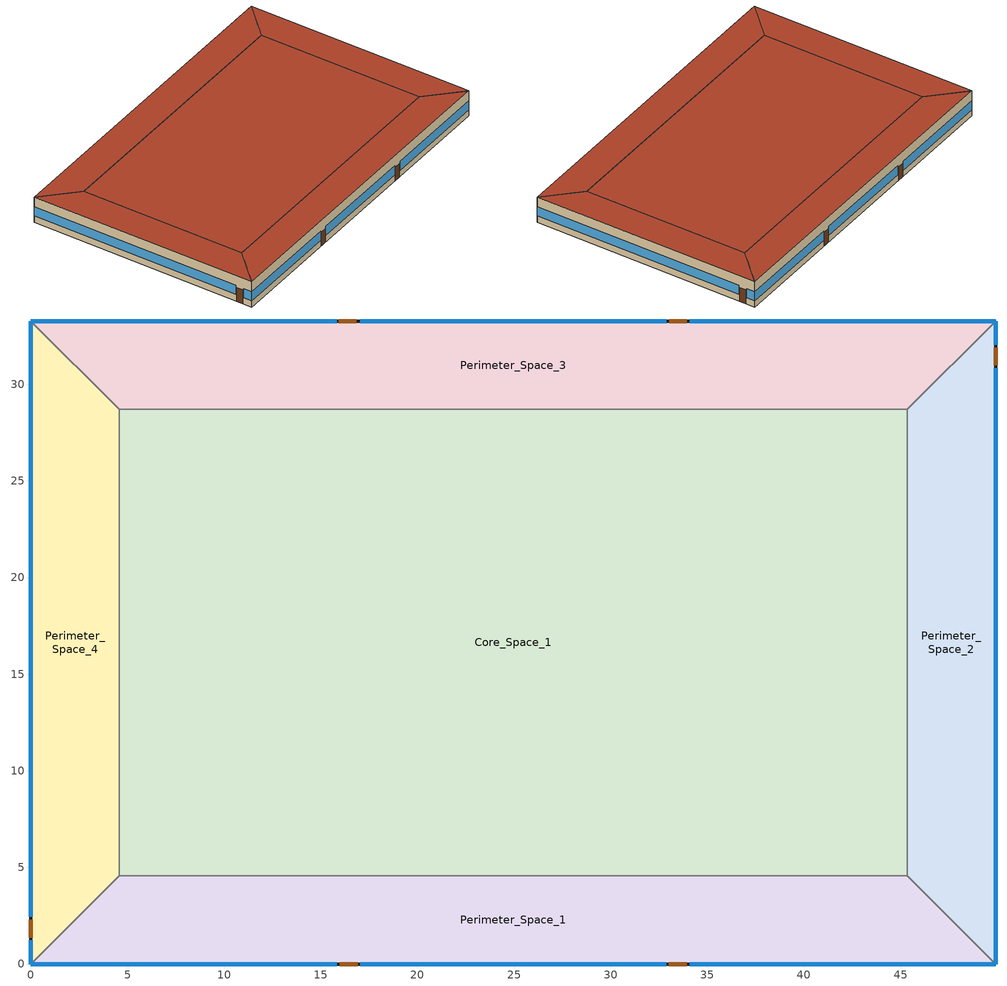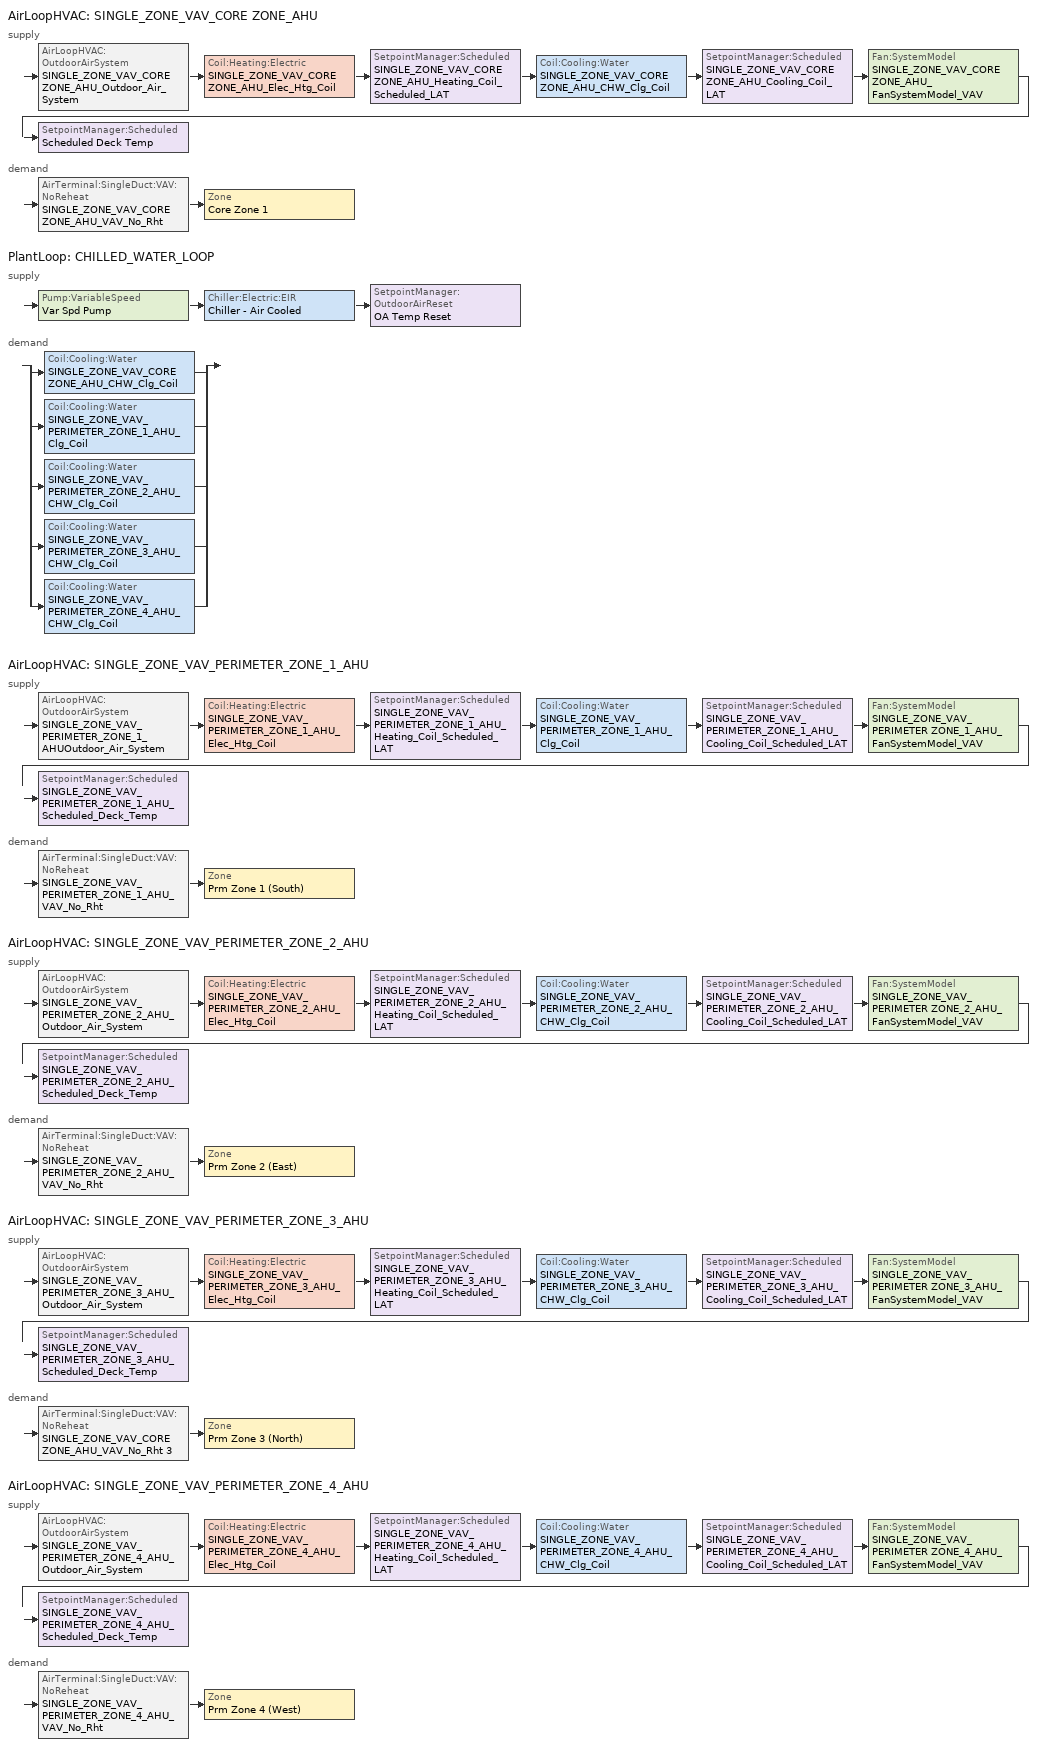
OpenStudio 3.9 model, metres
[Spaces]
Core_Space_1
 floor ground (Slab-on-grade Type 1): 45.34,28.7 45.34,4.57 4.57,4.57 4.57,28.7 z0
 wall to Perimeter_Space_2 (Interior Wall): 45.34,4.57 45.34,28.7 z0:3.96
 wall to Perimeter_Space_3 (Interior Wall): 45.34,28.7 4.57,28.7 z0:3.96
 wall to Perimeter_Space_1 (Interior Wall): 4.57,4.57 45.34,4.57 z0:3.96
 wall to Perimeter_Space_4 (Interior Wall): 4.57,28.7 4.57,4.57 z0:3.96
 roof outside (Roof Type 1): 45.34,4.57 45.34,28.7 4.57,28.7 4.57,4.57 z3.96
Perimeter_Space_2
 floor ground (Slab-on-grade Type 1): 49.91,33.27 49.91,0 45.34,4.57 45.34,28.7 z0
 wall outside (Exterior Wall Type 2): 49.91,0 49.91,33.27 z0:3.96
 wall to Perimeter_Space_1 (Interior Wall): 45.34,4.57 49.91,0 z0:3.96
 wall to Perimeter_Space_3 (Interior Wall): 49.91,33.27 45.34,28.7 z0:3.96
 window (Vertical Fenestration Type 1): 49.91,0 49.91,30.84 / 49.91,32.05 49.91,33.27 z1:2.4
 door (Swinging Door): 49.91,30.99 49.91,31.9 z0:2.13
 roof outside (Roof Type 1): 49.91,0 49.91,33.27 45.34,28.7 45.34,4.57 z3.96
Perimeter_Space_3
 floor ground (Slab-on-grade Type 2): 49.91,33.27 45.34,28.7 4.57,28.7 0,33.27 z0
 wall outside (Exterior Wall Type 3): 49.91,33.27 0,33.27 z0:3.96
 wall to Perimeter_Space_4 (Interior Wall): 0,33.27 4.57,28.7 z0:3.96
 window (Vertical Fenestration Type 1): 49.91,33.27 34.09,33.27 / 32.87,33.27 17.04,33.27 / 15.82,33.27 0,33.27 z1:2.4
 door (Swinging Door): 33.94,33.27 33.03,33.27 / 16.84,33.27 15.93,33.27 z0:2.13
 roof outside (Roof Type 2): 45.34,28.7 49.91,33.27 0,33.27 4.57,28.7 z3.96
Perimeter_Space_1
 floor ground (Slab-on-grade Type 1): 45.34,4.57 49.91,0 0,0 4.57,4.57 z0
 wall outside (Exterior Wall Type 1): 0,0 49.91,0 z0:3.96
 wall to Perimeter_Space_4 (Interior Wall): 4.57,4.57 0,0 z0:3.96
 window (Vertical Fenestration Type 1): 0,0 15.82,0 / 17.04,0 32.87,0 / 34.09,0 49.91,0 z1:2.4
 door (Swinging Door): 15.98,0 16.9,0 / 33.01,0 33.93,0 z0:2.13
 roof outside (Roof Type 1): 49.91,0 45.34,4.57 4.57,4.57 0,0 z3.96
Perimeter_Space_4
 floor ground (Slab-on-grade Type 2): 0,33.27 4.57,28.7 4.57,4.57 0,0 z0
 wall outside (Exterior Wall Type 3): 0,33.27 0,0 z0:3.96
 window (Vertical Fenestration Type 1): 0,33.27 0,2.44 / 0,1.22 0,0 z1:2.4
 door (Swinging Door): 0,2.28 0,1.37 z0:2.13
 roof outside (Roof Type 3): 0,0 4.57,4.57 4.57,28.7 0,33.27 z3.96
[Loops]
AirLoopHVAC 'SINGLE_ZONE_VAV_CORE ZONE_AHU'
 supply: AirLoopHVAC:OutdoorAirSystem 'SINGLE_ZONE_VAV_CORE ZONE_AHU_Outdoor_Air_System' > Coil:Heating:Electric 'SINGLE_ZONE_VAV_CORE ZONE_AHU_Elec_Htg_Coil' > SetpointManager:Scheduled 'SINGLE_ZONE_VAV_CORE ZONE_AHU_Heating_Coil_Scheduled_LAT' > Coil:Cooling:Water 'SINGLE_ZONE_VAV_CORE ZONE_AHU_CHW_Clg_Coil' > SetpointManager:Scheduled 'SINGLE_ZONE_VAV_CORE ZONE_AHU_Cooling_Coil_LAT' > Fan:SystemModel 'SINGLE_ZONE_VAV_CORE ZONE_AHU_FanSystemModel_VAV' > SetpointManager:Scheduled 'Scheduled Deck Temp'
 demand: AirTerminal:SingleDuct:VAV:NoReheat 'SINGLE_ZONE_VAV_CORE ZONE_AHU_VAV_No_Rht' > Zone 'Core Zone 1'
PlantLoop 'CHILLED_WATER_LOOP'
 supply: Pump:VariableSpeed 'Var Spd Pump' > Chiller:Electric:EIR 'Chiller - Air Cooled' > SetpointManager:OutdoorAirReset 'OA Temp Reset'
 demand: split
  | Coil:Cooling:Water 'SINGLE_ZONE_VAV_CORE ZONE_AHU_CHW_Clg_Coil'
  | Coil:Cooling:Water 'SINGLE_ZONE_VAV_PERIMETER_ZONE_1_AHU_Clg_Coil'
  | Coil:Cooling:Water 'SINGLE_ZONE_VAV_PERIMETER_ZONE_2_AHU_CHW_Clg_Coil'
  | Coil:Cooling:Water 'SINGLE_ZONE_VAV_PERIMETER_ZONE_3_AHU_CHW_Clg_Coil'
  | Coil:Cooling:Water 'SINGLE_ZONE_VAV_PERIMETER_ZONE_4_AHU_CHW_Clg_Coil'
AirLoopHVAC 'SINGLE_ZONE_VAV_PERIMETER_ZONE_1_AHU'
 supply: AirLoopHVAC:OutdoorAirSystem 'SINGLE_ZONE_VAV_PERIMETER_ZONE_1_AHUOutdoor_Air_System' > Coil:Heating:Electric 'SINGLE_ZONE_VAV_PERIMETER_ZONE_1_AHU_Elec_Htg_Coil' > SetpointManager:Scheduled 'SINGLE_ZONE_VAV_PERIMETER_ZONE_1_AHU_Heating_Coil_Scheduled_LAT' > Coil:Cooling:Water 'SINGLE_ZONE_VAV_PERIMETER_ZONE_1_AHU_Clg_Coil' > SetpointManager:Scheduled 'SINGLE_ZONE_VAV_PERIMETER_ZONE_1_AHU_Cooling_Coil_Scheduled_LAT' > Fan:SystemModel 'SINGLE_ZONE_VAV_PERIMETER ZONE_1_AHU_FanSystemModel_VAV' > SetpointManager:Scheduled 'SINGLE_ZONE_VAV_PERIMETER_ZONE_1_AHU_Scheduled_Deck_Temp'
 demand: AirTerminal:SingleDuct:VAV:NoReheat 'SINGLE_ZONE_VAV_PERIMETER_ZONE_1_AHU_VAV_No_Rht' > Zone 'Prm Zone 1 (South)'
AirLoopHVAC 'SINGLE_ZONE_VAV_PERIMETER_ZONE_2_AHU'
 supply: AirLoopHVAC:OutdoorAirSystem 'SINGLE_ZONE_VAV_PERIMETER_ZONE_2_AHU_Outdoor_Air_System' > Coil:Heating:Electric 'SINGLE_ZONE_VAV_PERIMETER_ZONE_2_AHU_Elec_Htg_Coil' > SetpointManager:Scheduled 'SINGLE_ZONE_VAV_PERIMETER_ZONE_2_AHU_Heating_Coil_Scheduled_LAT' > Coil:Cooling:Water 'SINGLE_ZONE_VAV_PERIMETER_ZONE_2_AHU_CHW_Clg_Coil' > SetpointManager:Scheduled 'SINGLE_ZONE_VAV_PERIMETER_ZONE_2_AHU_Cooling_Coil_Scheduled_LAT' > Fan:SystemModel 'SINGLE_ZONE_VAV_PERIMETER ZONE_2_AHU_FanSystemModel_VAV' > SetpointManager:Scheduled 'SINGLE_ZONE_VAV_PERIMETER_ZONE_2_AHU_Scheduled_Deck_Temp'
 demand: AirTerminal:SingleDuct:VAV:NoReheat 'SINGLE_ZONE_VAV_PERIMETER_ZONE_2_AHU_VAV_No_Rht' > Zone 'Prm Zone 2 (East)'
AirLoopHVAC 'SINGLE_ZONE_VAV_PERIMETER_ZONE_3_AHU'
 supply: AirLoopHVAC:OutdoorAirSystem 'SINGLE_ZONE_VAV_PERIMETER_ZONE_3_AHU_Outdoor_Air_System' > Coil:Heating:Electric 'SINGLE_ZONE_VAV_PERIMETER_ZONE_3_AHU_Elec_Htg_Coil' > SetpointManager:Scheduled 'SINGLE_ZONE_VAV_PERIMETER_ZONE_3_AHU_Heating_Coil_Scheduled_LAT' > Coil:Cooling:Water 'SINGLE_ZONE_VAV_PERIMETER_ZONE_3_AHU_CHW_Clg_Coil' > SetpointManager:Scheduled 'SINGLE_ZONE_VAV_PERIMETER_ZONE_3_AHU_Cooling_Coil_Scheduled_LAT' > Fan:SystemModel 'SINGLE_ZONE_VAV_PERIMETER ZONE_3_AHU_FanSystemModel_VAV' > SetpointManager:Scheduled 'SINGLE_ZONE_VAV_PERIMETER_ZONE_3_AHU_Scheduled_Deck_Temp'
 demand: AirTerminal:SingleDuct:VAV:NoReheat 'SINGLE_ZONE_VAV_CORE ZONE_AHU_VAV_No_Rht 3' > Zone 'Prm Zone 3 (North)'
AirLoopHVAC 'SINGLE_ZONE_VAV_PERIMETER_ZONE_4_AHU'
 supply: AirLoopHVAC:OutdoorAirSystem 'SINGLE_ZONE_VAV_PERIMETER_ZONE_4_AHU_Outdoor_Air_System' > Coil:Heating:Electric 'SINGLE_ZONE_VAV_PERIMETER_ZONE_4_AHU_Elec_Htg_Coil' > SetpointManager:Scheduled 'SINGLE_ZONE_VAV_PERIMETER_ZONE_4_AHU_Heating_Coil_Scheduled_LAT' > Coil:Cooling:Water 'SINGLE_ZONE_VAV_PERIMETER_ZONE_4_AHU_CHW_Clg_Coil' > SetpointManager:Scheduled 'SINGLE_ZONE_VAV_PERIMETER_ZONE_4_AHU_Cooling_Coil_Scheduled_LAT' > Fan:SystemModel 'SINGLE_ZONE_VAV_PERIMETER ZONE_4_AHU_FanSystemModel_VAV' > SetpointManager:Scheduled 'SINGLE_ZONE_VAV_PERIMETER_ZONE_4_AHU_Scheduled_Deck_Temp'
 demand: AirTerminal:SingleDuct:VAV:NoReheat 'SINGLE_ZONE_VAV_PERIMETER_ZONE_4_AHU_VAV_No_Rht' > Zone 'Prm Zone 4 (West)'
[Site]
Denver Intl Ap: Latitude {deg}=39.83; Longitude {deg}=-104.65; Time Zone {hr}=-7; Elevation {m}=1650; Terrain=City
[Building]
Model for 229 Test Cases: North Axis {deg}=0
[ClimateZones]
Climate Zone Institution Name 1=ASHRAE; Climate Zone Document Name 1=ANSI/ASHRAE Standard 169; Climate Zone Document Year 1=2006; Climate Zone Value 1=5B; Climate Zone Institution Name 2=CEC; Climate Zone Document Name 2=California Climate Zone Descriptions; Climate Zone Document Year 2=1995
[SizingPeriod:DesignDay] Barometric Pressure {Pa}=83009; Rain Indicator=No; Snow Indicator=No; Day of Month=21; Daylight Saving Time Indicator=No; Dry-Bulb Temperature Range Modifier Type=DefaultMultipliers
Name | Maximum Dry-Bulb Temperature {C} | Daily Dry-Bulb Temperature Range {deltaC} | Wind Speed {m/s} | Wind Direction {deg} | Sky Clearness | Month | Day Type | Humidity Condition Type | Wetbulb or DewPoint at Maximum Dry-Bulb {C} | Solar Model Indicator | Enthalpy at Maximum Dry-Bulb {J/kg}
Denver.Intl.AP Ann Htg 99% Condns DB | -14.6 | 0 | 3.4 | 230 | 0 | 12 | WinterDesignDay | Wetbulb | -14.6 | ASHRAEClearSky
Denver.Intl.AP Ann Hum_n 99% Condns DP=>MCDB | -6.5 | 0 | 3.4 | 230 | 0 | 12 | WinterDesignDay | Dewpoint | -19.6 | ASHRAEClearSky
Denver.Intl.AP Ann Htg Wind 99% Condns WS=>MCDB | 2.7 | 0 | 11.8 | 230 | 0 | 12 | WinterDesignDay | Wetbulb | 2.7 | ASHRAEClearSky
Denver.Intl.AP Ann Clg 1% Condns DB=>MWB | 33.5 | 17.3 | 4.2 | 20 |  | 7 | SummerDesignDay | Wetbulb | 15.4 | ASHRAETau2017
Denver.Intl.AP Ann Clg 1% Condns WB=>MDB | 27 | 14.8 | 4.2 | 20 |  | 7 | SummerDesignDay | Wetbulb | 17.6 | ASHRAETau2017
Denver.Intl.AP Ann Clg 1% Condns DP=>MDB | 19.9 | 15.3 | 4.2 | 20 |  | 7 | SummerDesignDay | Dewpoint | 15 | ASHRAETau2017
Denver.Intl.AP Ann Clg 1% Condns Enth=>MDB | 26.8 | 15.3 | 4.2 | 20 |  | 7 | SummerDesignDay | Enthalpy | 23 | ASHRAETau2017 | 55800
[Site:GroundTemperature:BuildingSurface]
21, 21, 21, 21, 21, 21, 21, 21, 21, 21, 21, 21
[Material]
Name | Roughness | Thickness {m} | Conductivity {W/m-K} | Density {kg/m3} | Specific Heat {J/kg-K} | Thermal Absorptance | Solar Absorptance | Visible Absorptance
Wood 6in | MediumSmooth | 0.15 | 0.12 | 540 | 1210 | 0.9 | 0.7 | 0.7
Exterior Wall Type 2 Gypsum Board | MediumSmooth | 0.099 | 0.16 | 800 | 1090 | 0.9 | 0.7 | 0.7
Exterior Wall Type 1 Stucco; Exterior Wall Type 2 Stucco | Smooth | 0.0254 | 0.72 | 1856 | 840 | 0.9 | 0.7 | 0.7
Roof Type 1 Metal Deck; Roof Type 2 Metal Deck | Smooth | 0.0008 | 45.28 | 7824 | 500 | 0.9 | 0.7 | 0.2
Slab-on-grade Type 1 Concrete; Slab-on-grade Type 2 Concrete | MediumSmooth | 0.1016 | 2.31 | 2322 | 832 | 0.9 | 0.7 | 0.8
Exterior Wall Type 1 Gypsum Board | MediumSmooth | 0.0159 | 0.16 | 800 | 1090 | 0.9 | 0.7 | 0.7
Roof Type 2 Continuous Insulation | Smooth | 0.106 | 0.02 | 32 | 922
Exterior Wall Type 1 Insulation | Smooth | 0.062 | 0.037 | 9.6 | 838
Roof Type 1 Continuous Insulation | Smooth | 0.0527 | 0.02 | 32 | 922
Exterior Wall Type 2 Insulation | Smooth | 0.179 | 0.037 | 9.6 | 838
Insulation for Slab on grade Type 2 | Smooth | 0.1143 | 0.04 | 91.31 | 838
Roof Type 1 Built-up roofing | VeryRough | 0.0095 | 0.16 | 1120 | 1460 | 0.9 | 0.7 | 0.7
[Construction]
Interior Furnishings: Wood 6in
Interior Wall: Interior Wall surface-to-surface thermal resistance
Swinging Door: Opaque Door Panel
Exterior Wall Type 1: Exterior Wall Type 1 Stucco, Exterior Wall Type 1 Gypsum Board, Exterior Wall Type 1 Insulation, Exterior Wall Type 1 Gypsum Board
Roof Type 1: Roof Type 1 Metal Deck, Roof Type 1 Continuous Insulation, Roof Type 1 Built-up roofing
Exterior Wall Type 3: Exterior Wall Type 3 Total surface-to-surface thermal resistance
Slab-on-grade Type 1: Slab-on-grade Type 1 Concrete
Slab-on-grade Type 2: Slab-on-grade Type 2 Concrete, Insulation for Slab on grade Type 2
Vertical Fenestration Type 1: Vertical Fenestration Type 1 simple material
Exterior Wall Type 2: Exterior Wall Type 2 Stucco, Exterior Wall Type 2 Gypsum Board, Exterior Wall Type 2 Insulation, Exterior Wall Type 2 Gypsum Board
Roof Type 2: Roof Type 2 Metal Deck, Roof Type 2 Continuous Insulation, Roof Type 2 Built-up roofing
Roof Type 3: Roof Type 3 Total surface-to-surface thermal resistance
[Material:NoMass]
Name | Roughness | Thermal Resistance {m2-K/W} | Thermal Absorptance | Solar Absorptance | Visible Absorptance
Opaque Door Panel | MediumRough | 0.475964 | 0.9 | 0.7 | 0.7
Roof Type 3 Total surface-to-surface thermal resistance | Smooth | 2.66
Exterior Wall Type 3 Total surface-to-surface thermal resistance | Smooth | 1.95
Roof Type 2 Built-up roofing | Smooth | 0.059
Interior Wall surface-to-surface thermal resistance | Smooth | 0.35
[WindowMaterial:SimpleGlazingSystem]
Vertical Fenestration Type 1 simple material: U-Factor {W/m2-K}=3.29; Solar Heat Gain Coefficient=0.387; Visible Transmittance=0.417
[InternalMass:Definition] Construction=Interior Furnishings; Design Level Calculation Method=SurfaceArea
Name | Surface Area {m2}
Perimeter_Zone_4_Internal_Mass_Definition; Perimeter_Zone_2_Internal_Mass_Definition | 262.544
Core_Internal_Mass_Definition | 1967.31
Perimeter_Zone_1_Internal_Mass_Definition; Perimeter_Zone_3_Internal_Mass_Definition | 414.719
[InternalMass] Multiplier=1
Name | Internal Mass Definition | Space or SpaceType
Perimeter_bot_ZN_4 Internal Mass | Perimeter_Zone_4_Internal_Mass_Definition | Perimeter_Space_4
Core_bottom Internal Mass | Core_Internal_Mass_Definition | Core_Space_1
Perimeter_bot_ZN_1 Internal Mass | Perimeter_Zone_1_Internal_Mass_Definition | Perimeter_Space_1
Perimeter_bot_ZN_2 Internal Mass | Perimeter_Zone_2_Internal_Mass_Definition | Perimeter_Space_2
Perimeter_bot_ZN_3 Internal Mass | Perimeter_Zone_3_Internal_Mass_Definition | Perimeter_Space_3
[ThermalZone] Multiplier=1; Ceiling Height {m}=3.96; Use Ideal Air Loads=No
Name | Fraction of Zone Controlled by Primary Daylighting Control | Thermostat
Prm Zone 4 (West) | 0.1395 | Perimeter_bot_ZN_4 Setpoints
Core Zone 1 |  | Core_bottom Setpoints
Prm Zone 1 (South) | 0.1395 | Perimeter_bot_ZN_1 Setpoints
Prm Zone 2 (East) | 0.1395 | Perimeter_bot_ZN_2 Setpoints
Prm Zone 3 (North) | 0.1395 | Perimeter_bot_ZN_3 Setpoints
[Sizing:Zone] Zone Cooling Design Supply Air Temperature Input Method=SupplyAirTemperature; Zone Cooling Design Supply Air Temperature {C}=12.7778; Zone Heating Design Supply Air Temperature Input Method=SupplyAirTemperature; Zone Heating Design Supply Air Temperature {C}=32.2222; Zone Heating Design Supply Air Temperature Difference {deltaC}=11.11; Zone Cooling Design Supply Air Humidity Ratio {kg-H2O/kg-air}=0.0085; Zone Heating Design Supply Air Humidity Ratio {kg-H2O/kg-air}=0.008; Cooling Design Air Flow Method=DesignDay; Heating Design Air Flow Method=DesignDayWithLimit; Heating Maximum Air Flow per Zone Floor Area {m3/s-m2}=0; Heating Maximum Air Flow {m3/s}=0; Heating Maximum Air Flow Fraction=0.5; Account for Dedicated Outdoor Air System=No; Dedicated Outdoor Air Low Setpoint Temperature for Design {C}=autosize; Dedicated Outdoor Air High Setpoint Temperature for Design {C}=autosize; Zone Load Sizing Method=Sensible Load Only No Latent Load; Zone Latent Cooling Design Supply Air Humidity Ratio Input Method=HumidityRatioDifference; Zone Cooling Design Supply Air Humidity Ratio Difference {kgWater/kgDryAir}=0.005; Zone Latent Heating Design Supply Air Humidity Ratio Input Method=HumidityRatioDifference; Zone Humidification Design Supply Air Humidity Ratio Difference {kgWater/kgDryAir}=0.005; Design Zone Air Distribution Effectiveness in Cooling Mode=0.8; Design Zone Air Distribution Effectiveness in Heating Mode=0.8; Design Minimum Zone Ventilation Efficiency=0; Sizing Option=Coincident
Name | Zone Cooling Design Supply Air Temperature Difference {deltaC}
Prm Zone 4 (West); Prm Zone 1 (South); Prm Zone 2 (East); Prm Zone 3 (North) | 11.1111
Core Zone 1 | 8.33333
[Zone equipment]
Prm Zone 4 (West): SINGLE_ZONE_VAV_PERIMETER_ZONE_4_AHU_VAV_No_Rht
Core Zone 1: SINGLE_ZONE_VAV_CORE ZONE_AHU_VAV_No_Rht
Prm Zone 1 (South): SINGLE_ZONE_VAV_PERIMETER_ZONE_1_AHU_VAV_No_Rht
Prm Zone 2 (East): SINGLE_ZONE_VAV_PERIMETER_ZONE_2_AHU_VAV_No_Rht
Prm Zone 3 (North): SINGLE_ZONE_VAV_CORE ZONE_AHU_VAV_No_Rht 3
[Space] Default Schedule Set=229 Schedule Ruleset; Part of Total Floor Area=Yes
Name | Thermal Zone | Design Specification Outdoor Air Object
Perimeter_Space_4 | Prm Zone 4 (West) | Perimeter_Zone_4_Design_OA
Core_Space_1 | Core Zone 1 | Core_Zone_Design_OA
Perimeter_Space_1 | Prm Zone 1 (South) | Perimeter_Zone_1_Design_OA
Perimeter_Space_2 | Prm Zone 2 (East) | Perimeter_Zone_2_Design_OA
Perimeter_Space_3 | Prm Zone 3 (North) | Perimeter_Zone_3_Design_OA
[ThermostatSetpoint:DualSetpoint] Heating Setpoint Temperature Schedule=Heating Thermostat Setpoint
Perimeter_bot_ZN_4 Setpoints; Core_bottom Setpoints; Perimeter_bot_ZN_1 Setpoints; Perimeter_bot_ZN_2 Setpoints; Perimeter_bot_ZN_3 Setpoints
[SurfaceProperty:OtherSideConditionsModel]
GapConvectionModel: Type of Modeling=GapConvectionRadiation
[People:Definition] Number of People Calculation Method=People/Area; People per Space Floor Area {person/m2}=0.0538196; Fraction Radiant=0.3; Sensible Heat Fraction=0.55
Core_Zone_People_Definition; Perimeter_Zone_1_People_Definition; Perimeter_Zone_2_People_Definition; Perimeter_Zone_3_People_Definition; Perimeter_Zone_4_People_Definition
[People] Multiplier=1
Name | People Definition | Space or SpaceType | Number of People Schedule
Core_bottom People | Core_Zone_People_Definition | Core_Space_1 | Core_Space Occupant Sch
Perimeter_bot_ZN_1 People | Perimeter_Zone_1_People_Definition | Perimeter_Space_1 | Perimeter_Space_1_Occupant_Sch
Perimeter_bot_ZN_2 People | Perimeter_Zone_2_People_Definition | Perimeter_Space_2 | Perimeter_Space_2_Occupant_Sch
Perimeter_bot_ZN_3 People | Perimeter_Zone_3_People_Definition | Perimeter_Space_3 | Perimeter_Space_3_Occupant_Sch
Perimeter_bot_ZN_4 People | Perimeter_Zone_4_People_Definition | Perimeter_Space_4 | Perimeter_Space_4_Occupant_Sch
[Lights:Definition] Design Level Calculation Method=Watts/Area; Watts per Space Floor Area {W/m2}=11.033; Fraction Radiant=0.7; Fraction Visible=0.2; Return Air Fraction=0
Core_Zone_Lighting_Definition; Perimeter_Zone_1_Lighting_Definition; Perimeter_Zone_2_Lighting_Definition; Perimeter_Zone_3_Lighting_Definition; Perimeter_Zone_4_Lighting_Definition
[Lights] Fraction Replaceable=1
Name | Lights Definition | Space or SpaceType | Schedule
Core_bottom Lighting | Core_Zone_Lighting_Definition | Core_Space_1 | Core_Space_Lighting_Sch
Perimeter_bot_ZN_1 Lighting | Perimeter_Zone_1_Lighting_Definition | Perimeter_Space_1 | Perimeter_Space_1_Lighting_Sch
Perimeter_bot_ZN_2 Lighting | Perimeter_Zone_2_Lighting_Definition | Perimeter_Space_2 | Perimeter_Space_2_Lighting_Sch
Perimeter_bot_ZN_3 Lighting | Perimeter_Zone_3_Lighting_Definition | Perimeter_Space_3 | Perimeter_Space_3_Lighting_Sch
Perimeter_bot_ZN_4 Lighting | Perimeter_Zone_4_Lighting_Definition | Perimeter_Space_4 | Perimeter_Space_4_Lighting_Sch
[ElectricEquipment:Definition] Design Level Calculation Method=Watts/Area; Watts per Space Floor Area {W/m2}=8.07; Fraction Latent=0; Fraction Radiant=0.2; Fraction Lost=0
Core_Zone_Elec_Equip_Definition; Perimeter_Zone_1_Elec_Equip_Definition; Perimeter_Zone_2_Elec_Equip_Definition; Perimeter_Zone_3_Elec_Equip_Definition; Perimeter_Zone_4_Elec_Equip_Definition
[ElectricEquipment]
Name | Electric Equipment Definition | Space or SpaceType | Schedule
Core_bottom Elec Equip | Core_Zone_Elec_Equip_Definition | Core_Space_1 | Core_Space_Elec_Equip_Sch
Perimeter_bot_ZN_1 Elec Equip | Perimeter_Zone_1_Elec_Equip_Definition | Perimeter_Space_1 | Perimeter_Space_1_Elec_Equip_Sch
Perimeter_bot_ZN_2 Elec Equip | Perimeter_Zone_2_Elec_Equip_Definition | Perimeter_Space_2 | Perimeter_Space_2_Elec_Equip_Sch
Perimeter_bot_ZN_3 Elec Equip | Perimeter_Zone_3_Elec_Equip_Definition | Perimeter_Space_3 | Perimeter_Space_3_Elec_Equip_Sch
Perimeter_bot_ZN_4 Elec Equip | Perimeter_Zone_4_Elec_Equip_Definition | Perimeter_Space_4 | Perimeter_bot_ZN_4 Elec Equip Sch
[SpaceInfiltration:DesignFlowRate] Constant Term Coefficient=0; Velocity Term Coefficient=0
Name | Space or SpaceType | Design Flow Rate Calculation Method | Design Flow Rate {m3/s} | Flow per Space Floor Area {m3/s-m2} | Flow per Exterior Surface Area {m3/s-m2} | Air Changes per Hour {1/hr} | Schedule
Infiltration_Method_1_Core_Zone | Core_Space_1 | AirChanges/Hour | 0 | 0 | 0 | 0
Infiltration_Method_1_Zone_1 | Perimeter_Space_1 | AirChanges/Hour |  |  | 0 | 0.5
Infiltration_Method_2_Zone_2 | Perimeter_Space_2 | Flow/ExteriorWallArea | 0 | 0 | 0.000586232 | 0
Infiltration_Method_3_Zone_3 | Perimeter_Space_3 | Flow/Area | 0 | 0.000388417 | 0 |  | Constant Schedule
Infiltration_Method_3_Zone_4 | Perimeter_Space_4 | Flow/Area | 0 | 0.000409092 | 0 | 0 | Constant Schedule
[DesignSpecification:OutdoorAir] Outdoor Air Method=Sum; Outdoor Air Flow per Person {m3/s-person}=0; Outdoor Air Flow per Floor Area {m3/s-m2}=0; Outdoor Air Flow Rate {m3/s}=0.0943895
Core_Zone_Design_OA; Perimeter_Zone_1_Design_OA; Perimeter_Zone_2_Design_OA; Perimeter_Zone_3_Design_OA; Perimeter_Zone_4_Design_OA
[Fan:SystemModel] Speed Control Method=Continuous; Motor In Air Stream Fraction=1; Design Power Sizing Method=TotalEfficiencyAndPressure; Motor Loss Radiative Fraction=0
Name | Availability Schedule | Design Maximum Air Flow Rate {m3/s} | Electric Power Minimum Flow Rate Fraction | Design Pressure Rise {Pa} | Motor Efficiency | Design Electric Power Consumption {W} | Electric Power Per Unit Flow Rate {W/(m3/s)} | Electric Power Per Unit Flow Rate Per Unit Pressure {W-s/m3-Pa} | Fan Total Efficiency | Electric Power Function of Flow Fraction Curve | Night Ventilation Mode Pressure Rise {Pa}
MZ-VAV-G Supply Fan | Always On Discrete | autosize | 0.25 | 1314.72 | 0.924 | autosize | 2054.06 | 1.67 | 0.6006 | MZ-VAV-G Supply Fan Curve | 1314.72
SINGLE_ZONE_VAV_CORE ZONE_AHU_FanSystemModel_VAV; SINGLE_ZONE_VAV_PERIMETER ZONE_1_AHU_FanSystemModel_VAV; SINGLE_ZONE_VAV_PERIMETER ZONE_2_AHU_FanSystemModel_VAV; SINGLE_ZONE_VAV_PERIMETER ZONE_3_AHU_FanSystemModel_VAV; SINGLE_ZONE_VAV_PERIMETER ZONE_4_AHU_FanSystemModel_VAV | Always On Discrete hvac_library | 0.943895 | 0 | 1017.592 | 0.93 | 600 | 840 | 1.66667 | 0.6045 | VAV Fan Curve
[EnergyManagementSystem:Sensor]
EFC_meter: Output Variable or Output Meter=Electricity:Facility
[DefaultScheduleSet]
229 Schedule Ruleset: People Activity Level Schedule=People heating rate
[AirLoopHVAC] Design Supply Air Flow Rate {m3/s}=0.943895; Design Return Air Flow Fraction of Supply Air Flow=1
Name | Availability Schedule
SINGLE_ZONE_VAV_CORE ZONE_AHU | Perimeter_bot_ZN_2 OA Schedule
SINGLE_ZONE_VAV_PERIMETER_ZONE_1_AHU | Perimeter_bot_ZN_2 OA Schedule 5
SINGLE_ZONE_VAV_PERIMETER_ZONE_2_AHU | Perimeter_bot_ZN_2 OA Schedule 6
SINGLE_ZONE_VAV_PERIMETER_ZONE_3_AHU | Perimeter_bot_ZN_2 OA Schedule 7
SINGLE_ZONE_VAV_PERIMETER_ZONE_4_AHU | Perimeter_bot_ZN_2 OA Schedule 8
[Sizing:System] Type of Load to Size On=Sensible; Design Outdoor Air Flow Rate {m3/s}=Autosize; Central Heating Maximum System Air Flow Ratio=1; Preheat Design Temperature {C}=7; Preheat Design Humidity Ratio {kg-H2O/kg-Air}=0.008; Precool Design Temperature {C}=12.8; Precool Design Humidity Ratio {kg-H2O/kg-Air}=0.008; Central Cooling Design Supply Air Temperature {C}=12.8; Central Heating Design Supply Air Temperature {C}=40; Sizing Option=NonCoincident; 100% Outdoor Air in Cooling=No; 100% Outdoor Air in Heating=No; Central Cooling Design Supply Air Humidity Ratio {kg-H2O/kg-Air}=0.0085; Central Heating Design Supply Air Humidity Ratio {kg-H2O/kg-Air}=0.008; Cooling Design Air Flow Method=DesignDay; Cooling Design Air Flow Rate {m3/s}=0; Heating Design Air Flow Method=DesignDay; Heating Design Air Flow Rate {m3/s}=0; System Outdoor Air Method=ZoneSum; Zone Maximum Outdoor Air Fraction=1; Cooling Supply Air Flow Rate Per Floor Area {m3/s-m2}=0.00996765; Cooling Fraction of Autosized Cooling Supply Air Flow Rate=1; Cooling Supply Air Flow Rate Per Unit Cooling Capacity {m3/s-W}=3.94755e-05; Heating Supply Air Flow Rate Per Floor Area {m3/s-m2}=0.00996765; Heating Fraction of Autosized Heating Supply Air Flow Rate=1; Heating Fraction of Autosized Cooling Supply Air Flow Rate=1; Heating Supply Air Flow Rate Per Unit Heating Capacity {m3/s-W}=3.15882e-05; Cooling Design Capacity Method=CoolingDesignCapacity; Cooling Design Capacity {W}=autosize; Cooling Design Capacity Per Floor Area {W/m2}=234.7; Fraction of Autosized Cooling Design Capacity=1; Heating Design Capacity Method=HeatingDesignCapacity; Heating Design Capacity {W}=autosize; Heating Design Capacity Per Floor Area {W/m2}=157; Fraction of Autosized Heating Design Capacity=1; Central Cooling Capacity Control Method=OnOff; Occupant Diversity=autosize
SINGLE_ZONE_VAV_CORE ZONE_AHU; SINGLE_ZONE_VAV_PERIMETER_ZONE_1_AHU; SINGLE_ZONE_VAV_PERIMETER_ZONE_2_AHU; SINGLE_ZONE_VAV_PERIMETER_ZONE_3_AHU; SINGLE_ZONE_VAV_PERIMETER_ZONE_4_AHU
[AirLoopHVAC:OutdoorAirSystem]
Name | Controller
SINGLE_ZONE_VAV_CORE ZONE_AHU_Outdoor_Air_System | SINGLE_ZONE_VAV_CORE_ZONE_AHU_Controller_Outdoor_Air
SINGLE_ZONE_VAV_PERIMETER_ZONE_1_AHUOutdoor_Air_System | SINGLE_ZONE_VAV_PERIMETER_ZONE_1_AHU_Controller_Outdoor_Air
SINGLE_ZONE_VAV_PERIMETER_ZONE_2_AHU_Outdoor_Air_System | SINGLE_ZONE_VAV_PERIMETER_ZONE_2_AHU_Controller_Outdoor_Air
SINGLE_ZONE_VAV_PERIMETER_ZONE_3_AHU_Outdoor_Air_System | SINGLE_ZONE_VAV_PERIMETER_ZONE_3_AHU_Controller_Outdoor_Air
SINGLE_ZONE_VAV_PERIMETER_ZONE_4_AHU_Outdoor_Air_System | SINGLE_ZONE_VAV_PERIMETER_ZONE_4_AHU_Controller_Outdoor_Air
[Controller:OutdoorAir] Minimum Outdoor Air Flow Rate {m3/s}=Autosize; Maximum Outdoor Air Flow Rate {m3/s}=Autosize; Economizer Control Type=NoEconomizer; Economizer Control Action Type=ModulateFlow; Economizer Maximum Limit Dry-Bulb Temperature {C}=28; Economizer Maximum Limit Enthalpy {J/kg}=64000; Economizer Minimum Limit Dry-Bulb Temperature {C}=-100; Lockout Type=NoLockout; Minimum Limit Type=FixedMinimum; High Humidity Control=No; High Humidity Outdoor Air Flow Ratio=1; Control High Indoor Humidity Based on Outdoor Humidity Ratio=Yes; Heat Recovery Bypass Control Type=BypassWhenWithinEconomizerLimits; Economizer Operation Staging=InterlockedWithMechanicalCooling
Name | Controller Mechanical Ventilation
SINGLE_ZONE_VAV_CORE_ZONE_AHU_Controller_Outdoor_Air | Controller Mechanical Ventilation 5
SINGLE_ZONE_VAV_PERIMETER_ZONE_1_AHU_Controller_Outdoor_Air | Controller Mechanical Ventilation 6
SINGLE_ZONE_VAV_PERIMETER_ZONE_2_AHU_Controller_Outdoor_Air | Controller Mechanical Ventilation 7
SINGLE_ZONE_VAV_PERIMETER_ZONE_3_AHU_Controller_Outdoor_Air | Controller Mechanical Ventilation 8
SINGLE_ZONE_VAV_PERIMETER_ZONE_4_AHU_Controller_Outdoor_Air | Controller Mechanical Ventilation 9
[Controller:MechanicalVentilation] Availability Schedule=Always On Discrete
Controller Mechanical Ventilation 5; Controller Mechanical Ventilation 6; Controller Mechanical Ventilation 7; Controller Mechanical Ventilation 8; Controller Mechanical Ventilation 9
[Coil:Heating:Electric] Availability Schedule=Always On Discrete hvac_library; Nominal Capacity {W}=60000
SINGLE_ZONE_VAV_CORE ZONE_AHU_Elec_Htg_Coil; SINGLE_ZONE_VAV_PERIMETER_ZONE_1_AHU_Elec_Htg_Coil; SINGLE_ZONE_VAV_PERIMETER_ZONE_2_AHU_Elec_Htg_Coil; SINGLE_ZONE_VAV_PERIMETER_ZONE_3_AHU_Elec_Htg_Coil; SINGLE_ZONE_VAV_PERIMETER_ZONE_4_AHU_Elec_Htg_Coil
[AirTerminal:SingleDuct:VAV:NoReheat] Availability Schedule=Always On Discrete hvac_library; Maximum Air Flow Rate {m3/s}=0.943895; Zone Minimum Air Flow Input Method=FixedFlowRate; Constant Minimum Air Flow Fraction=0.3; Fixed Minimum Air Flow Rate {m3/s}=0.141584; Control For Outdoor Air=No
SINGLE_ZONE_VAV_CORE ZONE_AHU_VAV_No_Rht; SINGLE_ZONE_VAV_PERIMETER_ZONE_1_AHU_VAV_No_Rht; SINGLE_ZONE_VAV_PERIMETER_ZONE_2_AHU_VAV_No_Rht; SINGLE_ZONE_VAV_CORE ZONE_AHU_VAV_No_Rht 3; SINGLE_ZONE_VAV_PERIMETER_ZONE_4_AHU_VAV_No_Rht
[Coil:Cooling:Water] Availability Schedule=Always On Discrete hvac_library; Design Water Flow Rate {m3/s}=12; Design Air Flow Rate {m3/s}=2000; Design Inlet Water Temperature {C}=44; Design Inlet Air Temperature {C}=82.65; Design Outlet Air Temperature {C}=55; Design Inlet Air Humidity Ratio {kg-H2O/kg-air}=0.008616; Design Outlet Air Humidity Ratio {kg-H2O/kg-air}=0.00779705
SINGLE_ZONE_VAV_CORE ZONE_AHU_CHW_Clg_Coil; SINGLE_ZONE_VAV_PERIMETER_ZONE_1_AHU_Clg_Coil; SINGLE_ZONE_VAV_PERIMETER_ZONE_2_AHU_CHW_Clg_Coil; SINGLE_ZONE_VAV_PERIMETER_ZONE_3_AHU_CHW_Clg_Coil; SINGLE_ZONE_VAV_PERIMETER_ZONE_4_AHU_CHW_Clg_Coil
[PlantLoop]
CHILLED_WATER_LOOP: Glycol Concentration=0; Plant Loop Volume {m3}=Autocalculate; Load Distribution Scheme=Optimal
[Sizing:Plant]
CHILLED_WATER_LOOP: Loop Type=Cooling; Design Loop Exit Temperature {C}=6.66667; Loop Design Temperature Difference {deltaC}=6.66667; Sizing Option=Coincident; Zone Timesteps in Averaging Window=1; Coincident Sizing Factor Mode=None
[Chiller:Electric:EIR]
Chiller - Air Cooled: Reference Capacity {W}=87921.3; Reference COP {W/W}=4.1; Reference Entering Condenser Fluid Temperature {C}=29.4444; Reference Chilled Water Flow Rate {m3/s}=Autosize; Cooling Capacity Function of Temperature Curve=OS:Curve:Biquadratic 3; Electric Input to Cooling Output Ratio Function of Temperature Curve=OS:Curve:Biquadratic 4; Electric Input to Cooling Output Ratio Function of Part Load Ratio Curve=OS:Curve:Quadratic 4; Condenser Type=AirCooled; Design Heat Recovery Water Flow Rate {m3/s}=Autosize; Sizing Factor=1; Basin Heater Capacity {W/K}=0; Basin Heater Setpoint Temperature {C}=10; Condenser Heat Recovery Relative Capacity Fraction=1; Condenser Flow Control=ConstantFlow; Condenser Minimum Flow Fraction=0.2; Thermosiphon Minimum Temperature Difference=0
[SetpointManager:OutdoorAirReset]
OA Temp Reset: Control Variable=Temperature; Setpoint at Outdoor Low Temperature {C}=12.2222; Outdoor Low Temperature {C}=15.5556; Setpoint at Outdoor High Temperature {C}=6.66667; Outdoor High Temperature {C}=26.6667
[Pump:VariableSpeed]
Var Spd Pump: Rated Flow Rate {m3/s}=0.00378541; Rated Power Consumption {W}=1320; Skin Loss Radiative Fraction=0.5; Design Power Sizing Method=PowerPerFlow; Design Electric Power per Unit Flow Rate {W/(m3/s)}=348707; Design Shaft Power per Unit Flow Rate per Unit Head {W-s/m3-Pa}=1.28205; Design Minimum Flow Rate Fraction=0
[Controller:WaterCoil] Action=Reverse
Name | Water Coil
Controller Water Coil 1 | SINGLE_ZONE_VAV_CORE ZONE_AHU_CHW_Clg_Coil
Controller Water Coil 2 | SINGLE_ZONE_VAV_PERIMETER_ZONE_1_AHU_Clg_Coil
Controller Water Coil 3 | SINGLE_ZONE_VAV_PERIMETER_ZONE_2_AHU_CHW_Clg_Coil
Controller Water Coil 4 | SINGLE_ZONE_VAV_PERIMETER_ZONE_3_AHU_CHW_Clg_Coil
Controller Water Coil 5 | SINGLE_ZONE_VAV_PERIMETER_ZONE_4_AHU_CHW_Clg_Coil
[SetpointManager:Scheduled] Control Variable=Temperature
Name | Schedule | Setpoint Node or NodeList
SINGLE_ZONE_VAV_PERIMETER_ZONE_1_AHU_Scheduled_Deck_Temp; SINGLE_ZONE_VAV_PERIMETER_ZONE_2_AHU_Scheduled_Deck_Temp; SINGLE_ZONE_VAV_PERIMETER_ZONE_3_AHU_Scheduled_Deck_Temp; SINGLE_ZONE_VAV_PERIMETER_ZONE_4_AHU_Scheduled_Deck_Temp; SINGLE_ZONE_VAV_CORE ZONE_AHU_Heating_Coil_Scheduled_LAT; Scheduled Deck Temp; SINGLE_ZONE_VAV_PERIMETER_ZONE_2_AHU_Heating_Coil_Scheduled_LAT; SINGLE_ZONE_VAV_PERIMETER_ZONE_3_AHU_Heating_Coil_Scheduled_LAT; SINGLE_ZONE_VAV_PERIMETER_ZONE_4_AHU_Heating_Coil_Scheduled_LAT | 90F_Design_Heating_Supply_Air_Temp
SINGLE_ZONE_VAV_CORE ZONE_AHU_Cooling_Coil_LAT; SINGLE_ZONE_VAV_PERIMETER_ZONE_2_AHU_Cooling_Coil_Scheduled_LAT; SINGLE_ZONE_VAV_PERIMETER_ZONE_3_AHU_Cooling_Coil_Scheduled_LAT; SINGLE_ZONE_VAV_PERIMETER_ZONE_4_AHU_Cooling_Coil_Scheduled_LAT; SINGLE_ZONE_VAV_PERIMETER_ZONE_1_AHU_Cooling_Coil_Scheduled_LAT | 55F_Design_Cooling_Supply_Air_Temp
SINGLE_ZONE_VAV_PERIMETER_ZONE_1_AHU_Heating_Coil_Scheduled_LAT | 90F_Design_Heating_Supply_Air_Temp | Node x
[Schedule:Compact]
Core_Space_Elec_Equip_Sch; Perimeter_Space_1_Elec_Equip_Sch; Perimeter_Space_2_Elec_Equip_Sch; Perimeter_Space_3_Elec_Equip_Sch; Perimeter_bot_ZN_4 Elec Equip Sch: Through: 12/31, For: Weekdays, Until: 06:00, 0.307674, Until: 08:00, 0.381235, Until: 12:00, 0.857778, Until: 13:00, 0.76247, Until: 17:00, 0.857778, Until: 18:00, 0.476543, Until: 24:00, 0.381235, For: SummerDesignDay, Until: 24:00, 1, For: Saturday, Until: 06:00, 0.230755, Until: 08:00, 0.381235, Until: 12:00, 0.476543, Until: 17:00, 0.33358, Until: 19:00, 0.285926, Until: 24:00, 0.230755, For: WinterDesignDay, Until: 24:00, 0, For: Sunday Holidays AllOtherDays, Until: 06:00, 0.230755, Until: 18:00, 0.285926, Until: 24:00, 0.230755
Core_Space_Lighting_Sch; Perimeter_Space_1_Lighting_Sch; Perimeter_Space_2_Lighting_Sch; Perimeter_Space_3_Lighting_Sch; Perimeter_Space_4_Lighting_Sch: Through: 12/31, For: Weekdays, Until: 5:00, 0.05, Until: 6:00, 0.1, Until: 7:00, 0.0862326, Until: 8:00, 0.258698, Until: 17:00, 0.776093, Until: 18:00, 0.431163, Until: 20:00, 0.258698, Until: 22:00, 0.172465, Until: 23:00, 0.0862326, Until: 24:00, 0.0431163, For: SummerDesignDay, Until: 24:00, 1, For: Saturday, Until: 6:00, 0.05, Until: 8:00, 0.0862326, Until: 12:00, 0.258698, Until: 17:00, 0.129349, Until: 19:00, 0.0431163, Until: 24:00, 0.05, For: WinterDesignDay, Until: 24:00, 0, For: Sunday Holidays AllOtherDays, Until: 6:00, 0.05, Until: 18:00, 0.0431163, Until: 24:00, 0.05
Core_Space Occupant Sch; Perimeter_Space_1_Occupant_Sch; Perimeter_Space_2_Occupant_Sch; Perimeter_Space_3_Occupant_Sch; Perimeter_Space_4_Occupant_Sch: Through: 12/31, For: Weekdays, Until: 06:00, 0, Until: 07:00, 0.1, Until: 08:00, 0.2, Until: 10:00, 0.95, Until: 11:00, 0.975703, Until: 12:00, 0.95, Until: 13:00, 0.513528, Until: 14:00, 0.95, Until: 15:00, 0.975703, Until: 17:00, 0.95, Until: 18:00, 0.3, Until: 22:00, 0.1, Until: 23:00, 0.05, Until: 24:00, 0.05, For: Saturday, Until: 06:00, 0, Until: 07:00, 0.1, Until: 08:00, 0.1, Until: 10:00, 0.3, Until: 11:00, 0.308117, Until: 12:00, 0.3, Until: 13:00, 0.102706, Until: 14:00, 0.1, Until: 15:00, 0.102706, Until: 17:00, 0.1, Until: 18:00, 0.05, Until: 19:00, 0.05, Until: 24:00, 0, For: SummerDesignDay, Until: 06:00, 1e-9, Until: 22:00, 1, Until: 24:00, 0.05, For: WinterDesignDay, Until: 24:00, 0, For:Sunday Holidays AllOtherDays, Until: 06:00, 0, Until: 18:00, 0.05, Until: 24:00, 0
Perimeter_bot_ZN_2 OA Schedule; Perimeter_bot_ZN_2 OA Schedule 5; Perimeter_bot_ZN_2 OA Schedule 6; Perimeter_bot_ZN_2 OA Schedule 7; Perimeter_bot_ZN_2 OA Schedule 8: Through: 12/31, For: Weekdays SummerDesignDay, Until: 06:00, 0, Until: 22:00, 1, Until: 24:00, 0, For: Saturday WinterDesignDay, Until: 06:00, 0, Until: 18:00, 1, Until: 24:00, 0, For: AllOtherDays, Until: 24:00, 0
[Curve:Quadratic]
OS:Curve:Quadratic 4: Coefficient1 Constant=1.68531; Coefficient2 x=-0.999344; Coefficient3 x**2=0.314032; Minimum Value of x {BasedOnField A2}=0; Maximum Value of x {BasedOnField A2}=1.2
[Schedule:Constant]
Name | Value
Always On Discrete; Always On Discrete hvac_library | 1
People heating rate | 120
[Curve:Quartic] Coefficient1 Constant=0.0407599; Coefficient2 x=0.088045; Coefficient3 x**2=-0.0729261; Coefficient4 x**3=0.94374; Coefficient5 x**4=0; Minimum Value of x=0; Maximum Value of x=1; Minimum Curve Output=0; Maximum Curve Output=1; Input Unit Type for X=Dimensionless; Output Unit Type=Dimensionless
MZ-VAV-G Supply Fan Curve; VAV Fan Curve
[Curve:Biquadratic] Minimum Value of x {BasedOnField A2}=0; Maximum Value of x {BasedOnField A2}=20; Minimum Value of y {BasedOnField A3}=0; Maximum Value of y {BasedOnField A3}=50
Name | Coefficient1 Constant | Coefficient2 x | Coefficient3 x**2 | Coefficient4 y | Coefficient5 y**2 | Coefficient6 x*y
OS:Curve:Biquadratic 3 | 1.04338 | 0.0407077 | 0.0004506 | -0.0041514 | -8.86e-05 | -0.0003467
OS:Curve:Biquadratic 4 | 0.596191 | -0.0099496 | 0.0007888 | 0.0004506 | 0.0004875 | -0.0007623
[Schedule:Ruleset]
Name | Default Day Schedule | Summer Design Day Schedule | Winter Design Day Schedule
Heating Thermostat Setpoint | Weekday
Constant Schedule | Schedule Day 6 | Schedule Day 8 | Schedule Day 9
90F_Design_Heating_Supply_Air_Temp | Deck Temperature Default 6 | Deck Temperature Summer Design Day 6 | Deck Temperature Winter Design Day 6
55F_Design_Cooling_Supply_Air_Temp | Deck Temperature Default 8 | Deck Temperature Summer Design Day 8 | Deck Temperature Winter Design Day 8
[Schedule:Day]
Weekday: 5, 0, 15.6, 22, 0, 21, 24, 0, 15.6
Schedule Day 6; Schedule Day 8; Schedule Day 9: 24, 0, 1
Saturdays 1: 5, 0, 15.6, 17, 0, 21, 24, 0, 15.6
Sundays 2: 24, 0, 15.6
Deck Temperature Default 6: No, 24, 0, 32.2222
Deck Temperature Summer Design Day 6; Deck Temperature Winter Design Day 6; Deck Temperature Summer Design Day 8; Deck Temperature Winter Design Day 8: No, 24, 0, 12.8
Deck Temperature Default 8: No, 24, 0, 12.7778
[Schedule:Rule] Schedule Ruleset=Heating Thermostat Setpoint
Name | Rule Order | Day Schedule | Apply Sunday | Apply Saturday
Saturday | 1 | Saturdays 1 | No | Yes
Sundays | 0 | Sundays 2 | Yes | No
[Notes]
This osm is intended to implement
Normative Appendix E of https://performancesystemspsd.sharepoint.com/:w:/r/sites/EnergyEngineeringServices/_layouts/15/Doc.aspx?sourcedoc=%7B79FA7E0C-577B-46EB-A46F-ADD7A04942F4%7D&file=Std229P_2nd_PPR_Draft_V1.docx&action=default&mobileredirect=true
exceptions which were not able to be implemented are listed here:
Table 6: Interior Air Film Resistance Summary  was unable to be implemented
E1.7.2.3.1 d, The exterior air-film resistance for roof and exterior walls was unable to be implemented
